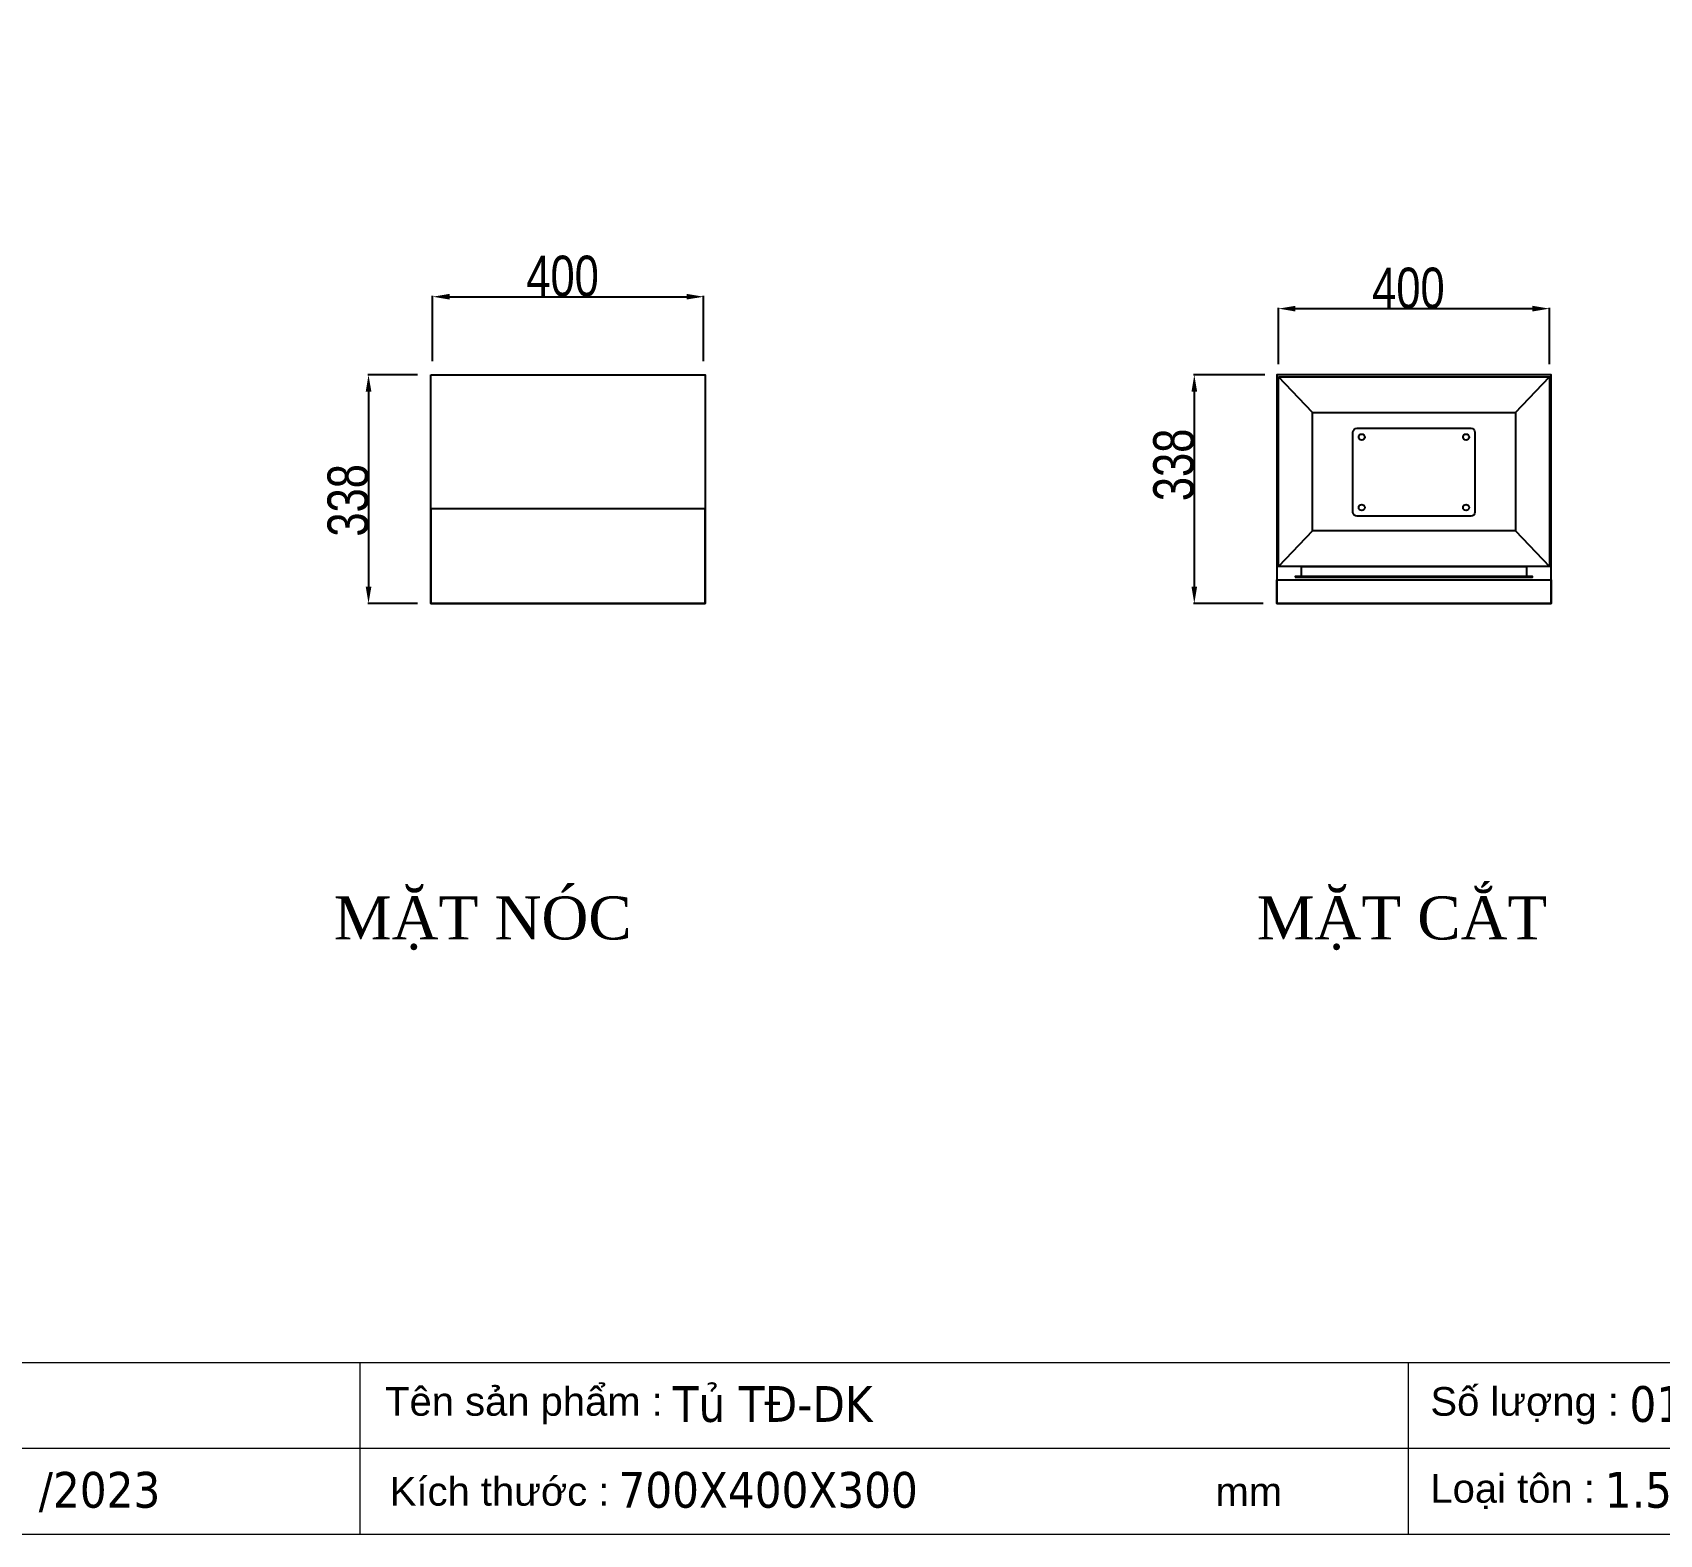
# Model space of a CAD drawing. Header units: inches. Extents: x 21 to 136330, y 8 to 58290.
# Drawn here: x 3470 to 5872, y 14680 to 16898 of the extents above; entities that cross this region are included whole.
import ezdxf
from ezdxf.enums import TextEntityAlignment as Align

# ---------------------------------------------------------------- set-up
doc = ezdxf.new("R2010")
doc.units = ezdxf.units.IN
doc.header["$MEASUREMENT"] = 0
doc.layers.add('0 TĂNG CỨNG', color=7, linetype='Continuous', lineweight=15)
doc.layers.add('1-EMC-ACESS', color=4, linetype='Continuous')
doc.layers.add('@.0.DM. NÉT CHÍNH', color=7, linetype='Continuous')
doc.layers.add('@.DM. KÍCH THƯỚC', color=8, linetype='Continuous', transparency=0.2)
doc.layers.add('@.DM. KÍCH THƯỚC @ 1', color=8, linetype='Continuous', transparency=0.2)
doc.styles.add('ARIAL', font='arial.ttf')
doc.styles.add('roman', font='roman.shx', dxfattribs={"width": 0.8})
doc.styles.add('Tahoma (Input Text)', font='tahoma.ttf')
doc.dimstyles.new('Kích thước Duy Mạnh', dxfattribs={"dimtxt": 30, "dimasz": 25, "dimexe": 1.25, "dimexo": 20, "dimtad": 1, "dimdec": 1, "dimtxsty": 'roman', "dimcen": 2.5, "dimclrd": 8, "dimclre": 8, "dimclrt": 2, "dimadec": 0, "dimazin": 0, "dimtfac": 1, "dimtdec": 1, "dimtix": 1, "dimtmove": 0, "dimatfit": 3, "dimfxl": 1, "dimtfillclr": 1, "dimarcsym": 0})

# ---------------------------------------------------------------- blocks, each defined once
blk = doc.blocks.new('*D1359')
at = {"layer": '@.DM. KÍCH THƯỚC', "color": 8, "lineweight": -2, "transparency": 16777216}
for p, q in [((5289.5, 16392.3), (5184, 16392.3)), ((5287, 16054.3), (5184, 16054.3))]:
    blk.add_line(p, q, dxfattribs=at)
at = {"layer": '@.DM. KÍCH THƯỚC', "lineweight": -2, "transparency": 16777216}
blk.add_line((5185.2, 16367.3), (5185.2, 16079.3), dxfattribs=at)
at = {"layer": '@.DM. KÍCH THƯỚC', "transparency": 16777216}
for points in [[(5181.1, 16367.3), (5189.4, 16367.3), (5185.2, 16392.3)], [(5181.1, 16079.3), (5189.4, 16079.3), (5185.2, 16054.3)]]:
    blk.add_solid(points, dxfattribs=at)
at = {"layer": 'Defpoints', "color": 0, "transparency": 16777216}
for p in [(5309.5, 16392.3), (5185.2, 16054.3), (5307, 16054.3)]:
    blk.add_point(p, dxfattribs=at)
at = {"layer": '@.DM. KÍCH THƯỚC', "color": 2, "transparency": 16777216, "insert": (5124.6, 16205.6), "char_height": 60, "attachment_point": 1, "rotation": 90, "style": 'roman'}
blk.add_mtext('338', dxfattribs=at)
blk = doc.blocks.new('*D1360')
at = {"layer": '@.DM. KÍCH THƯỚC', "color": 8, "lineweight": -2, "transparency": 16777216}
for p, q in [((5309.5, 16407.7), (5309.5, 16491.2)), ((5709.5, 16407.7), (5709.5, 16491.2))]:
    blk.add_line(p, q, dxfattribs=at)
at = {"layer": '@.DM. KÍCH THƯỚC', "lineweight": -2, "transparency": 16777216}
blk.add_line((5334.5, 16489.9), (5684.5, 16489.9), dxfattribs=at)
at = {"layer": '@.DM. KÍCH THƯỚC', "transparency": 16777216}
for points in [[(5334.5, 16494.1), (5334.5, 16485.7), (5309.5, 16489.9)], [(5684.5, 16494.1), (5684.5, 16485.7), (5709.5, 16489.9)]]:
    blk.add_solid(points, dxfattribs=at)
at = {"layer": 'Defpoints', "color": 0, "transparency": 16777216}
for p in [(5709.5, 16489.9), (5309.5, 16387.7), (5709.5, 16387.7)]:
    blk.add_point(p, dxfattribs=at)
at = {"layer": '@.DM. KÍCH THƯỚC', "color": 2, "transparency": 16777216, "insert": (5447.8, 16550.5), "char_height": 60, "attachment_point": 1, "style": 'roman'}
blk.add_mtext('400', dxfattribs=at)
blk = doc.blocks.new('*D1363')
at = {"layer": '@.DM. KÍCH THƯỚC', "color": 8, "lineweight": -2, "transparency": 16777216}
for p, q in [((4060.4, 16412.3), (4060.4, 16508.8)), ((4460.6, 16412.3), (4460.6, 16508.8))]:
    blk.add_line(p, q, dxfattribs=at)
at = {"layer": '@.DM. KÍCH THƯỚC', "lineweight": -2, "transparency": 16777216}
blk.add_line((4085.4, 16507.5), (4435.6, 16507.5), dxfattribs=at)
at = {"layer": '@.DM. KÍCH THƯỚC', "transparency": 16777216}
for points in [[(4085.4, 16511.7), (4085.4, 16503.4), (4060.4, 16507.5)], [(4435.6, 16511.7), (4435.6, 16503.4), (4460.6, 16507.5)]]:
    blk.add_solid(points, dxfattribs=at)
at = {"layer": 'Defpoints', "color": 0, "transparency": 16777216}
for p in [(4460.6, 16507.5), (4060.4, 16392.3), (4460.6, 16392.3)]:
    blk.add_point(p, dxfattribs=at)
at = {"layer": '@.DM. KÍCH THƯỚC', "color": 2, "transparency": 16777216, "insert": (4198.8, 16568.2), "char_height": 60, "attachment_point": 1, "style": 'roman'}
blk.add_mtext('400', dxfattribs=at)
blk = doc.blocks.new('*D1364')
at = {"layer": '@.DM. KÍCH THƯỚC', "color": 8, "lineweight": -2, "transparency": 16777216}
for p, q in [((4038, 16392.3), (3964.6, 16392.3)), ((4038, 16054.3), (3964.6, 16054.3))]:
    blk.add_line(p, q, dxfattribs=at)
at = {"layer": '@.DM. KÍCH THƯỚC', "lineweight": -2, "transparency": 16777216}
blk.add_line((3965.8, 16367.3), (3965.8, 16079.3), dxfattribs=at)
at = {"layer": '@.DM. KÍCH THƯỚC', "transparency": 16777216}
for points in [[(3961.7, 16367.3), (3970, 16367.3), (3965.8, 16392.3)], [(3961.7, 16079.3), (3970, 16079.3), (3965.8, 16054.3)]]:
    blk.add_solid(points, dxfattribs=at)
at = {"layer": 'Defpoints', "color": 0, "transparency": 16777216}
for p in [(4058, 16392.3), (3965.8, 16054.3), (4058, 16054.3)]:
    blk.add_point(p, dxfattribs=at)
at = {"layer": '@.DM. KÍCH THƯỚC', "color": 2, "transparency": 16777216, "insert": (3905.2, 16153.2), "char_height": 60, "attachment_point": 1, "rotation": 90, "style": 'roman'}
blk.add_mtext('338', dxfattribs=at)
blk = doc.blocks.new('KHUNG KT1')
at = {"color": 7}
for p, q in [((7128, -4752), (0, -4752)), ((2294.1, -4752), (2294.1, -5040)), ((4052.8, -4752), (4052.8, -5040)), ((4848, -4896), (0, -4896))]:
    blk.add_line(p, q, dxfattribs=at)
blk.add_lwpolyline([(0, 0), (7128, 0), (7128, -5040), (0, -5040)], close=True, dxfattribs=at)
at = {"color": 2, "char_height": 48, "width": 2202.321, "attachment_point": 4, "style": 'ARIAL'}
for s, insert in [('  Tên sản phẩm :', (2299.1, -4824)), ('  Số lượng :', (4052.8, -4824)), ('  Loại tôn :', (4052.8, -4968)), ('  Kích thước :', (2307, -4968)), ('mm', (3729.5, -4968))]:
    blk.add_mtext(s, dxfattribs=dict(at, insert=insert))
at = {"color": 1, "style": 'Tahoma (Input Text)', "flags": 8}
for tag, p in [('#01', (328.9, -4851.1)), ('#03', (1514.7, -4846.3)), ('#05', (2819, -4851.1)), ('#07', (4424, -4851.1)), ('#09', (5172.9, -4851.1)), ('#02', (189.8, -4995.1)), ('#04', (1755.3, -4995.1)), ('#06', (2727.8, -4995.1)), ('#08', (4382.7, -4995.1)), ('#10', (5172.9, -4995.1))]:
    blk.add_attdef(tag, p, '', height=60, dxfattribs=at)
blk.add_attdef('#11', text='', height=60, dxfattribs=at).set_placement((6996, -4961.6), align=Align.CENTER)
at = {"layer": '0 TĂNG CỨNG', "color": 1, "style": 'ARIAL'}
blk.add_attdef('#12', (852.8, -4987.6), '', height=60, dxfattribs=at)

msp = doc.modelspace()

# ---------------------------------------------------------------- linework, layer by layer
at = {"layer": '@.0.DM. NÉT CHÍNH'}
for p, q in [((5359.5387, 16336.7446), (5309.5387, 16389.0946)), ((5659.5387, 16336.7446), (5709.5387, 16389.0946)), ((5359.5387, 16161.7446), (5309.5387, 16109.0946)), ((5659.5387, 16161.7446), (5709.5387, 16109.0946))]:
    msp.add_line(p, q, dxfattribs=at)
at = {"layer": '@.0.DM. NÉT CHÍNH', "color": 0}
for points in [[(4058.023, 16392.2946), (4463.023, 16392.2946), (4463.023, 16054.2947), (4058.023, 16054.2947)], [(5307.0387, 16054.2947), (5712.0387, 16054.2947), (5712.0387, 16392.2946), (5307.0387, 16392.2946)], [(5309.5387, 16389.0946), (5709.5387, 16389.0946), (5709.5387, 16109.0946), (5309.5387, 16109.0946)], [(4058.023, 16054.2947), (4463.023, 16054.2947), (4463.023, 16194.0074), (4058.023, 16194.0074)], [(5675.7387, 16094.2946), (5343.3387, 16094.2946), (5343.3387, 16109.0946), (5675.7387, 16109.0946)], [(5712.0387, 16054.2947), (5307.0387, 16054.2947), (5307.0387, 16089.2947), (5712.0387, 16089.2947)], [(5334.2387, 16093.0946), (5684.8387, 16093.0946), (5684.8387, 16094.2946), (5334.2387, 16094.2946)]]:
    msp.add_lwpolyline(points, close=True, dxfattribs=at)
at = {"layer": '@.0.DM. NÉT CHÍNH'}
msp.add_lwpolyline([(5359.5387, 16336.7446), (5659.5387, 16336.7446), (5659.5387, 16161.7446), (5359.5387, 16161.7446)], close=True, dxfattribs=at)
at = {"layer": '@.0.DM. NÉT CHÍNH', "color": 0}
msp.add_lwpolyline([(5425.5387, 16183.2446, -0.414213562), (5419.5387, 16189.2446), (5419.5387, 16307.2446, -0.414213562), (5425.5387, 16313.2446), (5593.5387, 16313.2446, -0.414213562), (5599.5387, 16307.2446), (5599.5387, 16189.2446, -0.414213562), (5593.5387, 16183.2446)], format="xyb", close=True, dxfattribs=at)
for centre in [(5432.5387, 16300.2446), (5586.5387, 16300.2446), (5432.5387, 16196.2446), (5586.5387, 16196.2446)]:
    msp.add_circle(centre, 4.5, dxfattribs=at)

# ---------------------------------------------------------------- block references
at = {"layer": '0 TĂNG CỨNG', "color": 1}
ref = msp.add_blockref('KHUNG KT1', (1933.8056, 19115.7969), dxfattribs=dict(at, xscale=0.8802084669719292, yscale=0.8802084669719292, zscale=0.8802084669719292))
ref.add_attrib('#04', '/2023', (3478.8381, 14719.1024), dxfattribs={"layer": '0', "color": 1, "height": 52.81251, "style": 'Tahoma (Input Text)'})
ref.add_attrib('#05', 'Tủ TĐ-DK', (4415.1212, 14845.8524), dxfattribs={"layer": '0', "color": 1, "height": 52.81251, "style": 'Tahoma (Input Text)'})
ref.add_attrib('#06', '700X400X300', (4334.8754, 14719.1024), dxfattribs={"layer": '0', "color": 1, "height": 52.812508, "style": 'Tahoma (Input Text)'})
ref.add_attrib('#07', '01', (5827.8609, 14845.8524), dxfattribs={"layer": '0', "color": 1, "height": 52.81251, "style": 'Tahoma (Input Text)'})
ref.add_attrib('#08', '1.5', (5791.4546, 14719.1024), dxfattribs={"layer": '0', "color": 1, "height": 52.81251, "style": 'Tahoma (Input Text)'})

# ---------------------------------------------------------------- texts
at = {"layer": '1-EMC-ACESS', "color": 1, "linetype": 'ByBlock', "lineweight": -2, "char_height": 63.504, "width": 972.626469, "attachment_point": 2, "style": 'ARIAL'}
for s, insert in [('{\\fTimes New Roman|b0|i0|c0|p18;\\C7;MẶT NÓC}', (4134.5598, 15621.8512)), ('{\\fTimes New Roman|b0|i0|c0|p18;\\C7;MẶT CẮT}', (5491.7988, 15621.8512))]:
    msp.add_mtext(s, dxfattribs=dict(at, insert=insert))

# ---------------------------------------------------------------- dimensions: what is measured, and where the dimension line sits
at = {"layer": '@.DM. KÍCH THƯỚC @ 1', "color": 0}
for base, p1, p2, angle, picture, middle in [((4460.623, 16507.5256), (4060.423, 16392.2946), (4460.623, 16392.2946), 180, '*D1363', (4260.523, 16507.5256)), ((5709.5387, 16489.9096), (5309.5387, 16387.6946), (5709.5387, 16387.6946), 180, '*D1360', (5509.5387, 16489.9096)), ((3965.8235, 16054.2947), (4058.023, 16392.2946), (4058.023, 16054.2947), 90, '*D1364', (3965.8235, 16214.927)), ((5185.2471, 16054.2947), (5309.5387, 16392.2946), (5307.0387, 16054.2947), 90, '*D1359', (5185.2471, 16267.2922))]:
    dim = msp.add_linear_dim(base=base, p1=p1, p2=p2, angle=angle, dimstyle='Kích thước Duy Mạnh', override={"dimscale": 1, "dimtxt": 60, "dimdec": 0, "dimclrd": 256, "dimtdec": 0, "dimtix": 1, "dimtofl": 0, "dimtmove": 0, "dimatfit": 1}, dxfattribs=at)
    dim.commit()
    dim.dimension.update_dxf_attribs({"geometry": picture, "text_midpoint": middle, "dimtype": 128})

doc.saveas('drawing.dxf')
